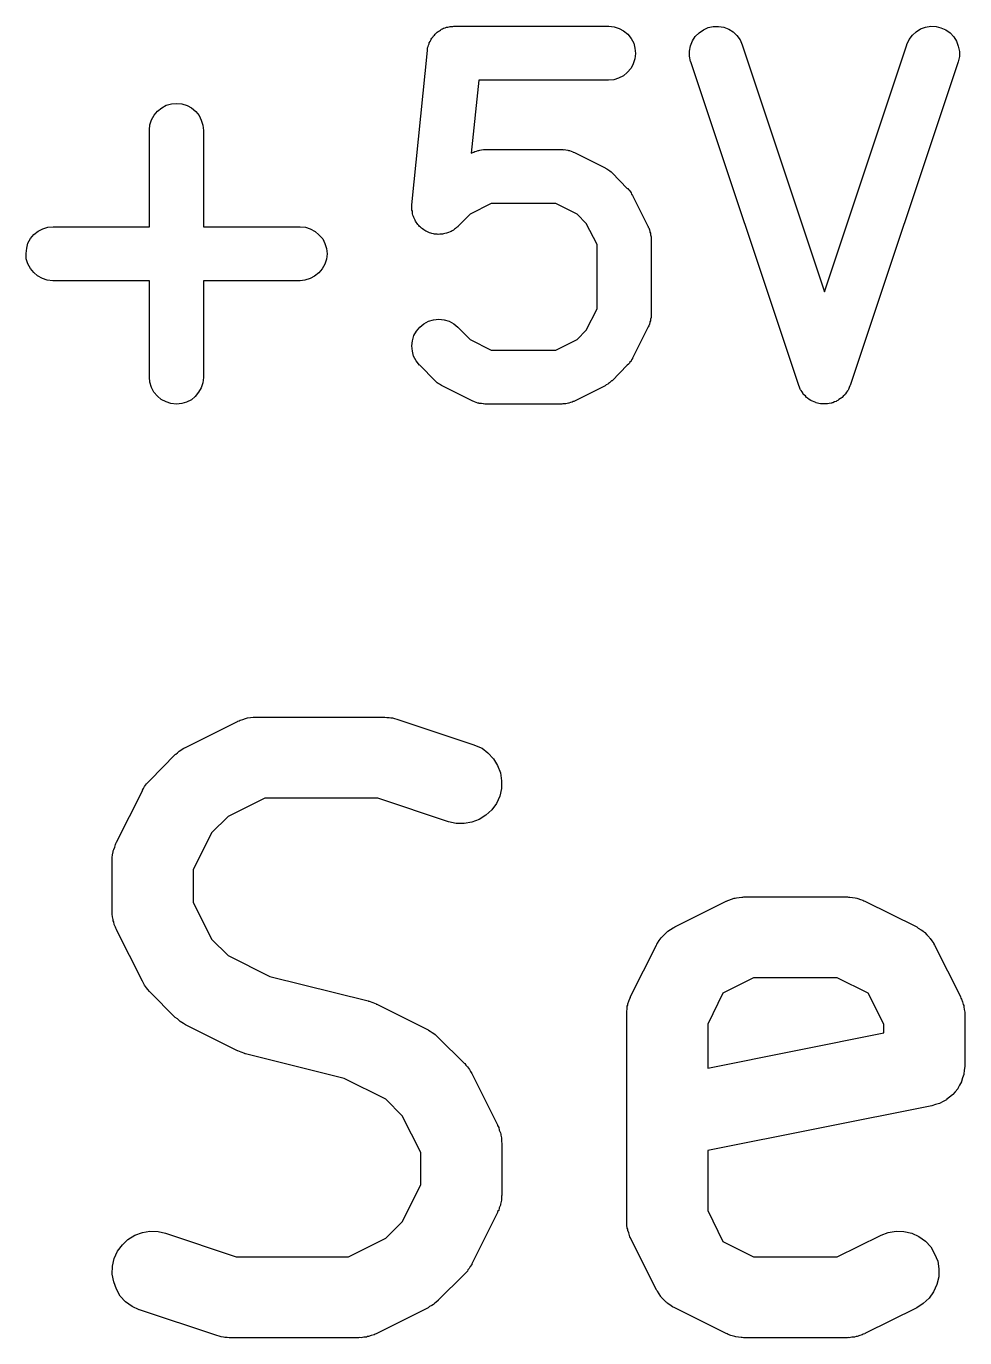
# Model space of a CAD drawing. Extents: x 78.1 to 166.4, y -98.1 to -63.5.
# Drawn here: x 151.96 to 153.698, y -88.843 to -86.413 of the extents above; entities that cross this region are included whole.
import ezdxf

# ---------------------------------------------------------------- set-up
doc = ezdxf.new("R2010")
doc.units = 0
doc.layers.add('BLACK', color=7, linetype='CONTINUOUS')

msp = doc.modelspace()

# ---------------------------------------------------------------- linework, layer by layer
at = {"layer": 'BLACK', "linetype": 'CONTINUOUS'}
for p, q in [((152.711, -86.4353), (152.713, -86.4332)), ((152.713, -86.4332), (152.714, -86.431)), ((152.714, -86.431), (152.716, -86.4295)), ((152.716, -86.4295), (152.717, -86.4277)), ((152.717, -86.4277), (152.719, -86.4261)), ((152.719, -86.4261), (152.721, -86.4242)), ((152.721, -86.4242), (152.723, -86.423)), ((152.723, -86.423), (152.725, -86.4216)), ((152.725, -86.4216), (152.727, -86.4203)), ((152.727, -86.4203), (152.729, -86.4189)), ((152.729, -86.4189), (152.731, -86.418)), ((152.731, -86.418), (152.733, -86.417)), ((152.733, -86.417), (152.736, -86.4162)), ((152.736, -86.4162), (152.738, -86.4152)), ((152.738, -86.4152), (152.741, -86.4148)), ((152.741, -86.4148), (152.743, -86.4142)), ((152.743, -86.4142), (152.745, -86.4139)), ((152.745, -86.4139), (152.748, -86.4134)), ((152.748, -86.4134), (152.75, -86.4134)), ((152.75, -86.4134), (152.752, -86.4132)), ((152.752, -86.4132), (153.038, -86.4132)), ((153.038, -86.4132), (153.039, -86.4132)), ((153.039, -86.4132), (153.049, -86.4143)), ((153.049, -86.4143), (153.058, -86.4173)), ((153.058, -86.4173), (153.066, -86.422)), ((153.066, -86.422), (153.074, -86.4282)), ((153.074, -86.4282), (153.08, -86.4359)), ((153.194, -86.4404), (153.199, -86.4322)), ((153.199, -86.4322), (153.206, -86.4252)), ((153.206, -86.4252), (153.214, -86.4196)), ((153.214, -86.4196), (153.223, -86.4157)), ((153.223, -86.4157), (153.232, -86.4136)), ((153.232, -86.4136), (153.242, -86.4134)), ((153.242, -86.4134), (153.252, -86.4151)), ((153.252, -86.4151), (153.261, -86.4186)), ((153.261, -86.4186), (153.269, -86.4238)), ((153.269, -86.4238), (153.276, -86.4305)), ((153.276, -86.4305), (153.282, -86.4385)), ((153.595, -86.4379), (153.601, -86.43)), ((153.601, -86.43), (153.608, -86.4234)), ((153.608, -86.4234), (153.616, -86.4183)), ((153.616, -86.4183), (153.625, -86.4149)), ((153.625, -86.4149), (153.635, -86.4133)), ((153.635, -86.4133), (153.645, -86.4137)), ((153.645, -86.4137), (153.654, -86.4159)), ((153.654, -86.4159), (153.663, -86.4199)), ((153.663, -86.4199), (153.671, -86.4256)), ((153.671, -86.4256), (153.678, -86.4327)), ((153.678, -86.4327), (153.683, -86.441)), ((152.674, -86.744), (152.703, -86.4583)), ((152.703, -86.4532), (152.704, -86.4506)), ((152.703, -86.4554), (152.703, -86.4532)), ((152.703, -86.4576), (152.703, -86.4554)), ((152.703, -86.4583), (152.703, -86.4576)), ((152.704, -86.4506), (152.705, -86.448)), ((152.705, -86.448), (152.706, -86.446)), ((152.706, -86.4439), (152.708, -86.4415)), ((152.706, -86.446), (152.706, -86.4439)), ((152.708, -86.4415), (152.709, -86.4391)), ((152.709, -86.4391), (152.71, -86.4372)), ((152.71, -86.4372), (152.711, -86.4353)), ((153.08, -86.4359), (153.085, -86.4445)), ((153.085, -86.4445), (153.087, -86.4539)), ((153.087, -86.4539), (153.088, -86.4636)), ((153.188, -86.4591), (153.19, -86.4495)), ((153.188, -86.4688), (153.188, -86.4591)), ((153.19, -86.4495), (153.194, -86.4404)), ((153.282, -86.4385), (153.286, -86.4474)), ((153.286, -86.4474), (153.438, -86.9051)), ((153.438, -86.9051), (153.591, -86.4474)), ((153.591, -86.4468), (153.595, -86.4379)), ((153.591, -86.4474), (153.591, -86.4468)), ((153.683, -86.441), (153.686, -86.4501)), ((153.686, -86.4501), (153.688, -86.4598)), ((153.084, -86.4826), (153.08, -86.4912)), ((153.087, -86.4733), (153.084, -86.4826)), ((153.088, -86.4636), (153.087, -86.4733)), ((153.19, -86.4784), (153.188, -86.4688)), ((153.191, -86.479), (153.19, -86.4784)), ((153.391, -87.079), (153.191, -86.479)), ((153.686, -86.479), (153.486, -87.079)), ((153.688, -86.4695), (153.686, -86.479)), ((153.688, -86.4598), (153.688, -86.4695)), ((153.066, -86.5049), (153.057, -86.5095)), ((153.073, -86.4987), (153.066, -86.5049)), ((153.08, -86.4912), (153.073, -86.4987)), ((152.798, -86.5132), (152.784, -86.6486)), ((153.038, -86.5132), (152.798, -86.5132)), ((153.048, -86.5123), (153.038, -86.5132)), ((153.057, -86.5095), (153.048, -86.5123)), ((152.229, -86.557), (152.238, -86.5561)), ((152.238, -86.5561), (152.248, -86.5571)), ((152.192, -86.5864), (152.197, -86.5778)), ((152.197, -86.5778), (152.203, -86.5704)), ((152.203, -86.5704), (152.211, -86.5642)), ((152.211, -86.5642), (152.219, -86.5597)), ((152.219, -86.5597), (152.229, -86.557)), ((152.248, -86.5571), (152.258, -86.56)), ((152.258, -86.56), (152.266, -86.5646)), ((152.266, -86.5646), (152.274, -86.5709)), ((152.274, -86.5709), (152.28, -86.5784)), ((152.28, -86.5784), (152.284, -86.587)), ((152.188, -86.6054), (152.189, -86.5957)), ((152.189, -86.5957), (152.192, -86.5864)), ((152.284, -86.587), (152.287, -86.5964)), ((152.287, -86.5964), (152.288, -86.6061)), ((152.188, -86.6061), (152.188, -86.6054)), ((152.188, -86.7847), (152.188, -86.6061)), ((152.288, -86.6061), (152.288, -86.7847)), ((152.784, -86.6486), (152.787, -86.6471)), ((152.787, -86.6471), (152.788, -86.6468)), ((152.788, -86.6468), (152.789, -86.6463)), ((152.789, -86.6463), (152.791, -86.6456)), ((152.791, -86.6456), (152.794, -86.6446)), ((152.794, -86.6446), (152.797, -86.6434)), ((152.797, -86.6434), (152.798, -86.6432)), ((152.798, -86.6432), (152.8, -86.6428)), ((152.8, -86.6428), (152.803, -86.6424)), ((152.803, -86.6424), (152.807, -86.6419)), ((152.807, -86.6419), (152.808, -86.6419)), ((152.808, -86.6419), (152.81, -86.6418)), ((152.81, -86.6418), (152.952, -86.6418)), ((152.952, -86.6418), (152.953, -86.6418)), ((152.953, -86.6418), (152.955, -86.642)), ((152.955, -86.642), (152.956, -86.6419)), ((152.956, -86.6419), (152.959, -86.6425)), ((152.959, -86.6425), (152.963, -86.6429)), ((152.963, -86.6429), (152.964, -86.6433)), ((152.964, -86.6433), (152.966, -86.6436)), ((152.966, -86.6436), (152.969, -86.6448)), ((152.969, -86.6448), (152.972, -86.6458)), ((152.972, -86.6458), (152.973, -86.6466)), ((152.973, -86.6466), (152.975, -86.6471)), ((152.975, -86.6471), (153.032, -86.6756)), ((153.032, -86.6756), (153.033, -86.676)), ((153.033, -86.676), (153.035, -86.6775)), ((153.035, -86.6775), (153.037, -86.6788)), ((153.037, -86.6788), (153.039, -86.6801)), ((153.039, -86.6801), (153.041, -86.6813)), ((153.041, -86.6813), (153.043, -86.6832)), ((153.043, -86.6832), (153.045, -86.685)), ((153.045, -86.685), (153.073, -86.7136)), ((153.073, -86.7136), (153.074, -86.7141)), ((153.074, -86.7141), (153.076, -86.7163)), ((153.076, -86.7163), (153.078, -86.7183)), ((153.078, -86.7183), (153.079, -86.7201)), ((153.079, -86.7201), (153.08, -86.7217)), ((153.08, -86.7217), (153.081, -86.7242)), ((153.081, -86.7242), (153.083, -86.7266)), ((153.083, -86.7266), (153.111, -86.7837)), ((152.674, -86.7464), (152.674, -86.744)), ((152.674, -86.7488), (152.674, -86.7464)), ((152.674, -86.7512), (152.674, -86.7488)), ((152.821, -86.7418), (152.782, -86.7615)), ((152.941, -86.7418), (152.821, -86.7418)), ((152.98, -86.7615), (152.941, -86.7418)), ((152.674, -86.7537), (152.674, -86.7512)), ((152.675, -86.7561), (152.674, -86.7537)), ((152.675, -86.7585), (152.675, -86.7561)), ((152.675, -86.7609), (152.675, -86.7585)), ((152.676, -86.7633), (152.675, -86.7609)), ((152.677, -86.7655), (152.676, -86.7633)), ((152.678, -86.7678), (152.677, -86.7655)), ((152.679, -86.77), (152.678, -86.7678)), ((152.68, -86.7723), (152.679, -86.77)), ((152.681, -86.7743), (152.68, -86.7723)), ((152.682, -86.7765), (152.681, -86.7743)), ((152.782, -86.7615), (152.759, -86.7843)), ((152.997, -86.7786), (152.98, -86.7615)), ((151.968, -86.8067), (151.974, -86.7992)), ((151.974, -86.7992), (151.982, -86.793)), ((151.982, -86.793), (151.991, -86.7884)), ((151.991, -86.7884), (152, -86.7856)), ((152, -86.7856), (152.01, -86.7847)), ((152.01, -86.7847), (152.188, -86.7847)), ((152.288, -86.7847), (152.467, -86.7847)), ((152.467, -86.7847), (152.467, -86.7847)), ((152.467, -86.7847), (152.477, -86.7857)), ((152.477, -86.7857), (152.486, -86.7887)), ((152.486, -86.7887), (152.495, -86.7934)), ((152.495, -86.7934), (152.502, -86.7997)), ((152.684, -86.7784), (152.682, -86.7765)), ((152.685, -86.7805), (152.684, -86.7784)), ((152.687, -86.7822), (152.685, -86.7805)), ((152.688, -86.784), (152.687, -86.7822)), ((152.69, -86.7856), (152.688, -86.784)), ((152.692, -86.7874), (152.69, -86.7856)), ((152.694, -86.7888), (152.692, -86.7874)), ((152.696, -86.7903), (152.694, -86.7888)), ((152.698, -86.7915), (152.696, -86.7903)), ((152.7, -86.7929), (152.698, -86.7915)), ((152.702, -86.7938), (152.7, -86.7929)), ((152.704, -86.795), (152.702, -86.7938)), ((152.707, -86.7957), (152.704, -86.795)), ((152.709, -86.7967), (152.707, -86.7957)), ((152.711, -86.7972), (152.709, -86.7967)), ((152.714, -86.7979), (152.711, -86.7972)), ((152.716, -86.7982), (152.714, -86.7979)), ((152.719, -86.7987), (152.716, -86.7982)), ((152.721, -86.7987), (152.719, -86.7987)), ((152.723, -86.7989), (152.721, -86.7987)), ((152.726, -86.7987), (152.723, -86.7989)), ((152.728, -86.7987), (152.726, -86.7987)), ((152.731, -86.7983), (152.728, -86.7987)), ((152.733, -86.7981), (152.731, -86.7983)), ((152.735, -86.7974), (152.733, -86.7981)), ((152.738, -86.7969), (152.735, -86.7974)), ((152.74, -86.796), (152.738, -86.7969)), ((152.742, -86.7954), (152.74, -86.796)), ((152.745, -86.7942), (152.742, -86.7954)), ((152.747, -86.7933), (152.745, -86.7942)), ((152.749, -86.792), (152.747, -86.7933)), ((152.751, -86.7909), (152.749, -86.792)), ((152.753, -86.7893), (152.751, -86.7909)), ((152.755, -86.788), (152.753, -86.7893)), ((152.757, -86.7863), (152.755, -86.788)), ((152.759, -86.7848), (152.757, -86.7863)), ((152.759, -86.7843), (152.759, -86.7848)), ((153.017, -86.8179), (152.997, -86.7786)), ((153.111, -86.7837), (153.112, -86.7844)), ((153.112, -86.7844), (153.112, -86.7857)), ((153.112, -86.7857), (153.113, -86.787)), ((153.113, -86.787), (153.114, -86.7903)), ((153.114, -86.7903), (153.115, -86.7935)), ((153.115, -86.7935), (153.115, -86.795)), ((153.115, -86.795), (153.116, -86.7964)), ((153.116, -86.7964), (153.116, -86.7998)), ((151.961, -86.8246), (151.963, -86.8153)), ((151.963, -86.8153), (151.968, -86.8067)), ((152.502, -86.7997), (152.509, -86.8073)), ((152.509, -86.8073), (152.513, -86.8159)), ((152.513, -86.8159), (152.516, -86.8253)), ((153.017, -86.9371), (153.017, -86.8179)), ((153.116, -86.7998), (153.117, -86.8032)), ((153.117, -86.8032), (153.117, -86.8046)), ((153.117, -86.8046), (153.117, -86.8061)), ((153.117, -86.8061), (153.117, -86.9489)), ((151.96, -86.8343), (151.961, -86.8246)), ((151.96, -86.844), (151.96, -86.8343)), ((151.963, -86.8534), (151.96, -86.844)), ((152.516, -86.8447), (152.513, -86.854)), ((152.516, -86.8253), (152.517, -86.835)), ((152.517, -86.835), (152.516, -86.8447)), ((151.968, -86.862), (151.963, -86.8534)), ((151.974, -86.8696), (151.968, -86.862)), ((151.981, -86.8759), (151.974, -86.8696)), ((152.502, -86.8701), (152.494, -86.8763)), ((152.508, -86.8626), (152.502, -86.8701)), ((152.513, -86.854), (152.508, -86.8626)), ((151.99, -86.8806), (151.981, -86.8759)), ((151.999, -86.8836), (151.99, -86.8806)), ((152.009, -86.8847), (151.999, -86.8836)), ((152.01, -86.8847), (152.009, -86.8847)), ((152.188, -86.8847), (152.01, -86.8847)), ((152.188, -87.0632), (152.188, -86.8847)), ((152.467, -86.8847), (152.288, -86.8847)), ((152.288, -86.8847), (152.288, -87.0632)), ((152.476, -86.8837), (152.467, -86.8847)), ((152.486, -86.8809), (152.476, -86.8837)), ((152.494, -86.8763), (152.486, -86.8809)), ((152.997, -86.9765), (153.017, -86.9371)), ((152.689, -86.9705), (152.696, -86.9643)), ((152.696, -86.9643), (152.705, -86.9598)), ((152.705, -86.9598), (152.714, -86.957)), ((152.714, -86.957), (152.724, -86.9561)), ((152.724, -86.9561), (152.734, -86.9571)), ((152.734, -86.9571), (152.743, -86.9599)), ((152.743, -86.9599), (152.752, -86.9645)), ((152.752, -86.9645), (152.759, -86.9707)), ((153.113, -86.9686), (153.112, -86.9699)), ((153.114, -86.9654), (153.113, -86.9686)), ((153.115, -86.9622), (153.114, -86.9654)), ((153.116, -86.9593), (153.115, -86.9607)), ((153.115, -86.9607), (153.115, -86.9622)), ((153.117, -86.9526), (153.116, -86.9559)), ((153.116, -86.9559), (153.116, -86.9593)), ((153.117, -86.9489), (153.117, -86.9496)), ((153.117, -86.9496), (153.117, -86.9511)), ((153.117, -86.9511), (153.117, -86.9526)), ((152.675, -86.9959), (152.678, -86.9865)), ((152.678, -86.9865), (152.683, -86.978)), ((152.683, -86.978), (152.689, -86.9705)), ((152.759, -86.9707), (152.782, -86.9936)), ((152.782, -86.9936), (152.821, -87.0132)), ((152.941, -87.0132), (152.98, -86.9936)), ((152.98, -86.9936), (152.997, -86.9765)), ((153.111, -86.9713), (153.083, -87.0284)), ((153.112, -86.9699), (153.111, -86.9713)), ((152.674, -87.0056), (152.675, -86.9959)), ((152.675, -87.0153), (152.674, -87.0056)), ((152.677, -87.0247), (152.675, -87.0153)), ((152.821, -87.0132), (152.941, -87.0132)), ((152.682, -87.0333), (152.677, -87.0247)), ((152.688, -87.0409), (152.682, -87.0333)), ((152.689, -87.0414), (152.688, -87.0409)), ((152.717, -87.07), (152.689, -87.0414)), ((153.073, -87.0414), (153.045, -87.07)), ((153.075, -87.0393), (153.073, -87.0414)), ((153.077, -87.0373), (153.075, -87.0393)), ((153.078, -87.0355), (153.077, -87.0373)), ((153.08, -87.0339), (153.078, -87.0355)), ((153.081, -87.0314), (153.08, -87.0339)), ((153.083, -87.0291), (153.081, -87.0314)), ((153.083, -87.0284), (153.083, -87.0291)), ((152.189, -87.0729), (152.188, -87.0632)), ((152.288, -87.0639), (152.287, -87.0736)), ((152.288, -87.0632), (152.288, -87.0639)), ((152.192, -87.0823), (152.189, -87.0729)), ((152.196, -87.0909), (152.192, -87.0823)), ((152.203, -87.0985), (152.196, -87.0909)), ((152.284, -87.0829), (152.279, -87.0915)), ((152.287, -87.0736), (152.284, -87.0829)), ((152.719, -87.0718), (152.717, -87.07)), ((152.721, -87.0738), (152.719, -87.0718)), ((152.723, -87.0749), (152.721, -87.0738)), ((152.725, -87.0762), (152.723, -87.0749)), ((152.727, -87.0775), (152.725, -87.0762)), ((152.729, -87.0791), (152.727, -87.0775)), ((152.73, -87.0794), (152.729, -87.0791)), ((152.787, -87.108), (152.73, -87.0794)), ((153.032, -87.0794), (152.975, -87.108)), ((153.034, -87.0779), (153.032, -87.0794)), ((153.037, -87.0766), (153.034, -87.0779)), ((153.038, -87.0753), (153.037, -87.0766)), ((153.04, -87.0742), (153.038, -87.0753)), ((153.042, -87.0722), (153.04, -87.0742)), ((153.044, -87.0705), (153.042, -87.0722)), ((153.045, -87.07), (153.044, -87.0705)), ((153.392, -87.0822), (153.391, -87.079)), ((153.393, -87.0854), (153.392, -87.0822)), ((153.394, -87.0866), (153.393, -87.0854)), ((153.395, -87.088), (153.394, -87.0866)), ((153.397, -87.0908), (153.395, -87.088)), ((153.399, -87.0937), (153.397, -87.0908)), ((153.481, -87.0886), (153.479, -87.0913)), ((153.482, -87.0873), (153.481, -87.0886)), ((153.483, -87.0861), (153.482, -87.0873)), ((153.484, -87.0828), (153.483, -87.0861)), ((153.485, -87.0797), (153.484, -87.0828)), ((153.486, -87.079), (153.485, -87.0797)), ((152.21, -87.1047), (152.203, -87.0985)), ((152.219, -87.1093), (152.21, -87.1047)), ((152.228, -87.1122), (152.219, -87.1093)), ((152.238, -87.1132), (152.228, -87.1122)), ((152.248, -87.1123), (152.238, -87.1132)), ((152.257, -87.1096), (152.248, -87.1123)), ((152.266, -87.1051), (152.257, -87.1096)), ((152.273, -87.099), (152.266, -87.1051)), ((152.279, -87.0915), (152.273, -87.099)), ((152.789, -87.1085), (152.787, -87.108)), ((152.79, -87.1092), (152.789, -87.1085)), ((152.793, -87.1102), (152.79, -87.1092)), ((152.796, -87.1114), (152.793, -87.1102)), ((152.798, -87.1117), (152.796, -87.1114)), ((152.799, -87.1121), (152.798, -87.1117)), ((152.803, -87.1125), (152.799, -87.1121)), ((152.806, -87.1131), (152.803, -87.1125)), ((152.807, -87.1131), (152.806, -87.1131)), ((152.809, -87.1132), (152.807, -87.1131)), ((152.81, -87.1132), (152.809, -87.1132)), ((152.952, -87.1132), (152.81, -87.1132)), ((152.954, -87.1131), (152.952, -87.1132)), ((152.955, -87.1131), (152.954, -87.1131)), ((152.959, -87.1126), (152.955, -87.1131)), ((152.962, -87.1123), (152.959, -87.1126)), ((152.964, -87.1118), (152.962, -87.1123)), ((152.965, -87.1116), (152.964, -87.1118)), ((152.968, -87.1104), (152.965, -87.1116)), ((152.971, -87.1095), (152.968, -87.1104)), ((152.973, -87.1088), (152.971, -87.1095)), ((152.974, -87.1083), (152.973, -87.1088)), ((152.975, -87.108), (152.974, -87.1083)), ((153.399, -87.0948), (153.399, -87.0937)), ((153.4, -87.0959), (153.399, -87.0948)), ((153.403, -87.0983), (153.4, -87.0959)), ((153.405, -87.1008), (153.403, -87.0983)), ((153.406, -87.1017), (153.405, -87.1008)), ((153.407, -87.1026), (153.406, -87.1017)), ((153.41, -87.1045), (153.407, -87.1026)), ((153.413, -87.1065), (153.41, -87.1045)), ((153.414, -87.1071), (153.413, -87.1065)), ((153.416, -87.1079), (153.414, -87.1071)), ((153.419, -87.1091), (153.416, -87.1079)), ((153.422, -87.1106), (153.419, -87.1091)), ((153.423, -87.1109), (153.422, -87.1106)), ((153.425, -87.1114), (153.423, -87.1109)), ((153.428, -87.112), (153.425, -87.1114)), ((153.431, -87.1128), (153.428, -87.112)), ((153.433, -87.1128), (153.431, -87.1128)), ((153.434, -87.1131), (153.433, -87.1128)), ((153.438, -87.113), (153.434, -87.1131)), ((153.441, -87.1131), (153.438, -87.113)), ((153.443, -87.1129), (153.441, -87.1131)), ((153.444, -87.1129), (153.443, -87.1129)), ((153.447, -87.1121), (153.444, -87.1129)), ((153.451, -87.1116), (153.447, -87.1121)), ((153.452, -87.1111), (153.451, -87.1116)), ((153.454, -87.1108), (153.452, -87.1111)), ((153.457, -87.1094), (153.454, -87.1108)), ((153.46, -87.1082), (153.457, -87.1094)), ((153.461, -87.1074), (153.46, -87.1082)), ((153.463, -87.1069), (153.461, -87.1074)), ((153.465, -87.1049), (153.463, -87.1069)), ((153.468, -87.1031), (153.465, -87.1049)), ((153.469, -87.1021), (153.468, -87.1031)), ((153.471, -87.1013), (153.469, -87.1021)), ((153.473, -87.0988), (153.471, -87.1013)), ((153.476, -87.0964), (153.473, -87.0988)), ((153.477, -87.0943), (153.476, -87.0953)), ((153.476, -87.0953), (153.476, -87.0964)), ((153.479, -87.0913), (153.477, -87.0943)), ((152.356, -87.6988), (152.361, -87.6974)), ((152.361, -87.6974), (152.366, -87.6956)), ((152.366, -87.6956), (152.368, -87.6952)), ((152.368, -87.6952), (152.37, -87.6946)), ((152.37, -87.6946), (152.375, -87.6941)), ((152.375, -87.6941), (152.38, -87.6933)), ((152.38, -87.6933), (152.382, -87.6934)), ((152.382, -87.6934), (152.385, -87.6932)), ((152.385, -87.6932), (152.623, -87.6932)), ((152.623, -87.6932), (152.624, -87.6932)), ((152.624, -87.6932), (152.628, -87.6937)), ((152.628, -87.6937), (152.632, -87.6938)), ((152.632, -87.6938), (152.635, -87.6945)), ((152.635, -87.6945), (152.638, -87.6948)), ((152.638, -87.6948), (152.642, -87.6961)), ((152.642, -87.6961), (152.646, -87.697)), ((152.646, -87.697), (152.789, -87.7446)), ((152.256, -87.7487), (152.351, -87.7011)), ((152.351, -87.7011), (152.352, -87.7006)), ((152.352, -87.7006), (152.354, -87.6999)), ((152.354, -87.6999), (152.356, -87.6988)), ((152.789, -87.7446), (152.79, -87.745)), ((152.79, -87.745), (152.804, -87.7511)), ((152.189, -87.8104), (152.236, -87.7628)), ((152.236, -87.7628), (152.237, -87.762)), ((152.237, -87.762), (152.24, -87.7594)), ((152.24, -87.7594), (152.243, -87.7565)), ((152.243, -87.7565), (152.246, -87.7548)), ((152.246, -87.7548), (152.249, -87.7529)), ((152.249, -87.7529), (152.252, -87.751)), ((152.252, -87.751), (152.256, -87.7487)), ((152.804, -87.7511), (152.815, -87.7597)), ((152.815, -87.7597), (152.825, -87.7705)), ((152.825, -87.7705), (152.833, -87.783)), ((152.833, -87.783), (152.838, -87.7967)), ((152.179, -87.8217), (152.181, -87.8193)), ((152.181, -87.8193), (152.183, -87.8167)), ((152.183, -87.8167), (152.186, -87.8136)), ((152.186, -87.8136), (152.189, -87.8104)), ((152.838, -87.7967), (152.84, -87.8111)), ((152.84, -87.8111), (152.84, -87.8258)), ((152.127, -87.9251), (152.175, -87.8299)), ((152.175, -87.8289), (152.177, -87.8254)), ((152.175, -87.8299), (152.175, -87.8289)), ((152.177, -87.8254), (152.179, -87.8217)), ((152.402, -87.8432), (152.334, -87.8774)), ((152.611, -87.8432), (152.402, -87.8432)), ((152.742, -87.887), (152.611, -87.8432)), ((152.837, -87.84), (152.831, -87.8533)), ((152.84, -87.8258), (152.837, -87.84)), ((152.822, -87.8652), (152.811, -87.8752)), ((152.831, -87.8533), (152.822, -87.8652)), ((152.334, -87.8774), (152.303, -87.9078)), ((152.756, -87.8902), (152.742, -87.887)), ((152.771, -87.8906), (152.756, -87.8902)), ((152.785, -87.8882), (152.771, -87.8906)), ((152.799, -87.883), (152.785, -87.8882)), ((152.811, -87.8752), (152.799, -87.883)), ((152.303, -87.9078), (152.269, -87.9764)), ((152.121, -87.941), (152.122, -87.9388)), ((152.121, -87.9431), (152.121, -87.941)), ((152.122, -87.9388), (152.124, -87.934)), ((152.124, -87.934), (152.125, -87.9291)), ((152.125, -87.9291), (152.126, -87.9272)), ((152.126, -87.9272), (152.127, -87.9251)), ((152.119, -87.9532), (152.12, -87.9482)), ((152.119, -87.9554), (152.119, -87.9532)), ((152.119, -87.9576), (152.119, -87.9554)), ((152.119, -87.9587), (152.119, -87.9576)), ((152.119, -88.0539), (152.119, -87.9587)), ((152.12, -87.9482), (152.121, -87.9431)), ((152.269, -87.9764), (152.269, -88.0362)), ((152.269, -88.0362), (152.303, -88.1047)), ((153.161, -88.0821), (153.256, -88.0344)), ((153.256, -88.0344), (153.257, -88.034)), ((153.257, -88.034), (153.259, -88.0332)), ((153.259, -88.0332), (153.261, -88.0322)), ((153.261, -88.0322), (153.266, -88.0307)), ((153.266, -88.0307), (153.271, -88.0289)), ((153.271, -88.0289), (153.273, -88.0286)), ((153.273, -88.0286), (153.275, -88.0279)), ((153.275, -88.0279), (153.28, -88.0274)), ((153.28, -88.0274), (153.285, -88.0266)), ((153.285, -88.0266), (153.287, -88.0267)), ((153.287, -88.0267), (153.289, -88.0265)), ((153.289, -88.0265), (153.48, -88.0265)), ((153.48, -88.0265), (153.481, -88.0265)), ((153.481, -88.0265), (153.483, -88.0268)), ((153.483, -88.0268), (153.485, -88.0267)), ((153.485, -88.0267), (153.49, -88.0276)), ((153.49, -88.0276), (153.495, -88.0282)), ((153.495, -88.0282), (153.498, -88.0288)), ((153.498, -88.0288), (153.5, -88.0292)), ((153.5, -88.0292), (153.505, -88.031)), ((153.505, -88.031), (153.509, -88.0326)), ((153.509, -88.0326), (153.511, -88.0336)), ((153.511, -88.0336), (153.513, -88.0344)), ((153.513, -88.0344), (153.609, -88.0821)), ((152.119, -88.0561), (152.119, -88.0539)), ((152.119, -88.0583), (152.119, -88.0561)), ((152.12, -88.0634), (152.119, -88.0583)), ((152.121, -88.0685), (152.12, -88.0634)), ((152.121, -88.0706), (152.121, -88.0685)), ((152.122, -88.0728), (152.121, -88.0706)), ((152.123, -88.0776), (152.122, -88.0728)), ((152.125, -88.0825), (152.123, -88.0776)), ((152.126, -88.0844), (152.125, -88.0825)), ((152.127, -88.0865), (152.126, -88.0844)), ((152.127, -88.0874), (152.127, -88.0865)), ((152.175, -88.1827), (152.127, -88.0874)), ((153.148, -88.0898), (153.153, -88.0868)), ((153.153, -88.0868), (153.158, -88.0836)), ((153.158, -88.0836), (153.159, -88.0829)), ((153.159, -88.0829), (153.161, -88.0821)), ((153.609, -88.0821), (153.61, -88.0825)), ((153.61, -88.0825), (153.611, -88.0834)), ((153.611, -88.0834), (153.612, -88.0841)), ((153.612, -88.0841), (153.617, -88.0874)), ((153.617, -88.0874), (153.622, -88.0905)), ((152.303, -88.1047), (152.334, -88.1351)), ((153.129, -88.1118), (153.132, -88.1072)), ((153.132, -88.1072), (153.136, -88.1024)), ((153.136, -88.1024), (153.137, -88.1012)), ((153.137, -88.1012), (153.138, -88.0999)), ((153.138, -88.0999), (153.142, -88.096)), ((153.142, -88.096), (153.146, -88.0919)), ((153.146, -88.0919), (153.147, -88.091)), ((153.147, -88.091), (153.148, -88.0898)), ((153.622, -88.0905), (153.623, -88.0916)), ((153.623, -88.0916), (153.624, -88.0926)), ((153.624, -88.0926), (153.628, -88.0967)), ((153.628, -88.0967), (153.632, -88.1007)), ((153.632, -88.1007), (153.633, -88.102)), ((153.633, -88.102), (153.634, -88.1032)), ((153.634, -88.1032), (153.637, -88.108)), ((153.637, -88.108), (153.641, -88.1127)), ((152.334, -88.1351), (152.411, -88.1736)), ((153.079, -88.2108), (153.127, -88.1156)), ((153.127, -88.1156), (153.128, -88.1147)), ((153.128, -88.1133), (153.129, -88.1118)), ((153.128, -88.1147), (153.128, -88.1133)), ((153.641, -88.1127), (153.641, -88.1142)), ((153.641, -88.1142), (153.642, -88.1156)), ((153.642, -88.1156), (153.69, -88.2108)), ((152.177, -88.1862), (152.175, -88.1827)), ((152.411, -88.1736), (152.593, -88.2192)), ((153.307, -88.1765), (153.25, -88.205)), ((153.462, -88.1765), (153.307, -88.1765)), ((153.519, -88.205), (153.462, -88.1765)), ((152.179, -88.19), (152.177, -88.1862)), ((152.181, -88.1924), (152.179, -88.19)), ((152.183, -88.1951), (152.181, -88.1924)), ((152.185, -88.1981), (152.183, -88.1951)), ((152.188, -88.2014), (152.185, -88.1981)), ((152.189, -88.2022), (152.188, -88.2014)), ((152.236, -88.2498), (152.189, -88.2022)), ((153.25, -88.205), (153.222, -88.2621)), ((153.548, -88.2621), (153.519, -88.205)), ((152.593, -88.2192), (152.594, -88.2195)), ((152.594, -88.2195), (152.595, -88.2196)), ((152.595, -88.2196), (152.595, -88.2197)), ((152.595, -88.2197), (152.602, -88.2222)), ((152.602, -88.2222), (152.608, -88.2246)), ((152.608, -88.2246), (152.608, -88.2248)), ((152.608, -88.2248), (152.609, -88.2249)), ((152.609, -88.2249), (152.704, -88.2725)), ((153.073, -88.2288), (153.074, -88.2267)), ((153.073, -88.2339), (153.073, -88.2288)), ((153.074, -88.2245), (153.076, -88.2197)), ((153.074, -88.2267), (153.074, -88.2245)), ((153.076, -88.2197), (153.078, -88.2148)), ((153.078, -88.2148), (153.079, -88.2129)), ((153.079, -88.2129), (153.079, -88.2108)), ((153.69, -88.2108), (153.69, -88.2118)), ((153.69, -88.2118), (153.691, -88.2138)), ((153.691, -88.2138), (153.692, -88.2158)), ((153.692, -88.2158), (153.694, -88.2207)), ((153.694, -88.2207), (153.695, -88.2255)), ((153.695, -88.2255), (153.696, -88.2277)), ((153.696, -88.2277), (153.696, -88.2298)), ((153.696, -88.2298), (153.697, -88.2349)), ((152.24, -88.2525), (152.236, -88.2498)), ((152.243, -88.2554), (152.24, -88.2525)), ((152.245, -88.2571), (152.243, -88.2554)), ((152.248, -88.2591), (152.245, -88.2571)), ((153.072, -88.2389), (153.073, -88.2339)), ((153.072, -88.2411), (153.072, -88.2389)), ((153.072, -88.2433), (153.072, -88.2411)), ((153.072, -88.2444), (153.072, -88.2433)), ((153.072, -88.6253), (153.072, -88.2444)), ((153.697, -88.2349), (153.698, -88.24)), ((153.698, -88.24), (153.698, -88.2422)), ((153.698, -88.2422), (153.698, -88.2444)), ((153.698, -88.2444), (153.698, -88.3396)), ((152.251, -88.2611), (152.248, -88.2591)), ((152.255, -88.2634), (152.251, -88.2611)), ((152.256, -88.2638), (152.255, -88.2634)), ((152.351, -88.3115), (152.256, -88.2638)), ((152.704, -88.2725), (152.705, -88.273)), ((152.705, -88.273), (152.708, -88.2753)), ((152.708, -88.2753), (152.712, -88.2773)), ((152.712, -88.2773), (152.715, -88.2793)), ((152.715, -88.2793), (152.717, -88.281)), ((152.717, -88.281), (152.72, -88.2839)), ((153.222, -88.2621), (153.222, -88.3434)), ((153.222, -88.3434), (153.548, -88.2781)), ((153.548, -88.2781), (153.548, -88.2621)), ((152.72, -88.2839), (152.723, -88.2866)), ((152.723, -88.2866), (152.771, -88.3342)), ((152.351, -88.3116), (152.351, -88.3115)), ((152.352, -88.3118), (152.351, -88.3116)), ((152.358, -88.3142), (152.352, -88.3118)), ((152.365, -88.3167), (152.358, -88.3142)), ((152.365, -88.3169), (152.365, -88.3167)), ((152.365, -88.3167), (152.365, -88.3167)), ((152.366, -88.3171), (152.365, -88.3169)), ((152.549, -88.3628), (152.366, -88.3171)), ((152.771, -88.3342), (152.772, -88.3349)), ((152.772, -88.3349), (152.774, -88.3382)), ((152.774, -88.3382), (152.777, -88.3413)), ((152.777, -88.3413), (152.779, -88.3439)), ((152.779, -88.3439), (152.781, -88.3464)), ((152.781, -88.3464), (152.783, -88.3501)), ((152.783, -88.3501), (152.785, -88.3537)), ((152.785, -88.3537), (152.833, -88.4489)), ((153.697, -88.3476), (153.696, -88.3545)), ((153.696, -88.3545), (153.696, -88.3549)), ((153.698, -88.3407), (153.697, -88.3476)), ((153.698, -88.3396), (153.698, -88.34)), ((153.698, -88.34), (153.698, -88.34)), ((153.698, -88.34), (153.698, -88.34)), ((153.698, -88.34), (153.698, -88.3407)), ((152.626, -88.4012), (152.549, -88.3628)), ((153.688, -88.3753), (153.685, -88.3814)), ((153.692, -88.3692), (153.688, -88.3753)), ((153.694, -88.3619), (153.692, -88.3685)), ((153.692, -88.3685), (153.692, -88.3688)), ((153.692, -88.3688), (153.692, -88.3692)), ((153.696, -88.3552), (153.694, -88.3619)), ((153.696, -88.3549), (153.696, -88.3552)), ((152.656, -88.4317), (152.626, -88.4012)), ((153.664, -88.4024), (153.658, -88.4056)), ((153.67, -88.3976), (153.664, -88.402)), ((153.664, -88.402), (153.664, -88.4022)), ((153.664, -88.4022), (153.664, -88.4024)), ((153.675, -88.3932), (153.67, -88.3976)), ((153.676, -88.3927), (153.675, -88.3929)), ((153.675, -88.3929), (153.675, -88.3932)), ((153.68, -88.3874), (153.676, -88.3927)), ((153.685, -88.382), (153.68, -88.3874)), ((153.685, -88.3814), (153.685, -88.3817)), ((153.685, -88.3817), (153.685, -88.382)), ((153.637, -88.4132), (153.222, -88.4963)), ((153.644, -88.4111), (153.637, -88.4132)), ((153.651, -88.4091), (153.644, -88.4111)), ((153.658, -88.4056), (153.651, -88.4089)), ((153.651, -88.4089), (153.651, -88.409)), ((153.651, -88.409), (153.651, -88.4091)), ((152.691, -88.5002), (152.656, -88.4317)), ((152.833, -88.4489), (152.833, -88.4499)), ((152.833, -88.4499), (152.834, -88.4519)), ((152.834, -88.4519), (152.835, -88.4539)), ((152.835, -88.4539), (152.836, -88.4588)), ((152.836, -88.4588), (152.838, -88.4636)), ((152.838, -88.4636), (152.839, -88.4658)), ((152.839, -88.4658), (152.839, -88.4679)), ((152.839, -88.4679), (152.84, -88.473)), ((152.84, -88.473), (152.84, -88.4781)), ((152.691, -88.56), (152.691, -88.5002)), ((152.84, -88.4781), (152.84, -88.4803)), ((152.84, -88.4803), (152.841, -88.4825)), ((152.841, -88.4825), (152.841, -88.5777)), ((153.222, -88.4963), (153.222, -88.6076)), ((152.656, -88.6285), (152.691, -88.56)), ((152.838, -88.5976), (152.836, -88.6024)), ((152.839, -88.5933), (152.838, -88.5954)), ((152.838, -88.5954), (152.838, -88.5976)), ((152.84, -88.5882), (152.839, -88.5933)), ((152.841, -88.5788), (152.84, -88.5809)), ((152.84, -88.5809), (152.84, -88.5832)), ((152.84, -88.5832), (152.84, -88.5882)), ((152.841, -88.5777), (152.841, -88.5788)), ((152.833, -88.6112), (152.785, -88.7065)), ((152.835, -88.6072), (152.833, -88.6092)), ((152.833, -88.6092), (152.833, -88.6112)), ((152.836, -88.6024), (152.835, -88.6072)), ((153.222, -88.6076), (153.25, -88.6647)), ((152.175, -88.6482), (152.189, -88.6457)), ((152.189, -88.6457), (152.204, -88.6462)), ((152.204, -88.6462), (152.218, -88.6494)), ((152.626, -88.6589), (152.656, -88.6285)), ((153.072, -88.6275), (153.072, -88.6253)), ((153.072, -88.6297), (153.072, -88.6275)), ((153.072, -88.6348), (153.072, -88.6297)), ((153.073, -88.6399), (153.072, -88.6348)), ((153.074, -88.642), (153.073, -88.6399)), ((153.074, -88.6442), (153.074, -88.642)), ((153.076, -88.649), (153.074, -88.6442)), ((153.556, -88.648), (153.571, -88.6457)), ((153.571, -88.6457), (153.585, -88.6463)), ((153.585, -88.6463), (153.6, -88.6497)), ((152.138, -88.6711), (152.148, -88.6611)), ((152.148, -88.6611), (152.161, -88.6534)), ((152.161, -88.6534), (152.175, -88.6482)), ((152.218, -88.6494), (152.349, -88.6932)), ((152.557, -88.6932), (152.626, -88.6589)), ((153.077, -88.6539), (153.076, -88.649)), ((153.078, -88.6559), (153.077, -88.6539)), ((153.079, -88.6579), (153.078, -88.6559)), ((153.079, -88.6589), (153.079, -88.6579)), ((153.127, -88.7541), (153.079, -88.6589)), ((153.25, -88.6647), (153.307, -88.6932)), ((153.462, -88.6932), (153.542, -88.6535)), ((153.542, -88.6535), (153.543, -88.653)), ((153.543, -88.653), (153.556, -88.648)), ((153.6, -88.6497), (153.613, -88.6558)), ((153.613, -88.6558), (153.625, -88.6643)), ((153.625, -88.6643), (153.635, -88.675)), ((152.123, -88.6963), (152.129, -88.683)), ((152.129, -88.683), (152.138, -88.6711)), ((152.349, -88.6932), (152.557, -88.6932)), ((153.307, -88.6932), (153.462, -88.6932)), ((153.635, -88.675), (153.642, -88.6875)), ((153.642, -88.6875), (153.648, -88.7012)), ((152.119, -88.7252), (152.12, -88.7106)), ((152.12, -88.7106), (152.123, -88.6963)), ((152.778, -88.7171), (152.777, -88.7197)), ((152.78, -88.7147), (152.778, -88.7171)), ((152.782, -88.711), (152.78, -88.7147)), ((152.785, -88.7074), (152.782, -88.711)), ((152.785, -88.7065), (152.785, -88.7074)), ((153.648, -88.7012), (153.65, -88.7156)), ((153.65, -88.7156), (153.65, -88.7303)), ((152.122, -88.7397), (152.119, -88.7252)), ((152.127, -88.7534), (152.122, -88.7397)), ((152.771, -88.726), (152.723, -88.7736)), ((152.774, -88.7227), (152.771, -88.726)), ((152.777, -88.7197), (152.774, -88.7227)), ((153.65, -88.7303), (153.646, -88.7445)), ((152.134, -88.7659), (152.127, -88.7534)), ((152.144, -88.7766), (152.134, -88.7659)), ((153.128, -88.7555), (153.127, -88.7541)), ((153.129, -88.757), (153.128, -88.7555)), ((153.132, -88.7617), (153.129, -88.757)), ((153.135, -88.7665), (153.132, -88.7617)), ((153.136, -88.7677), (153.135, -88.7665)), ((153.137, -88.769), (153.136, -88.7677)), ((153.64, -88.7579), (153.632, -88.7698)), ((153.646, -88.7445), (153.64, -88.7579)), ((152.156, -88.7852), (152.144, -88.7766)), ((152.169, -88.7914), (152.156, -88.7852)), ((152.17, -88.7917), (152.169, -88.7914)), ((152.313, -88.8393), (152.17, -88.7917)), ((152.704, -88.7876), (152.609, -88.8353)), ((152.707, -88.7854), (152.704, -88.7876)), ((152.711, -88.7835), (152.707, -88.7854)), ((152.714, -88.7815), (152.711, -88.7835)), ((152.716, -88.7799), (152.714, -88.7815)), ((152.719, -88.777), (152.716, -88.7799)), ((152.723, -88.7743), (152.719, -88.777)), ((152.723, -88.7736), (152.723, -88.7743)), ((153.141, -88.773), (153.137, -88.769)), ((153.145, -88.7771), (153.141, -88.773)), ((153.146, -88.7781), (153.145, -88.7771)), ((153.147, -88.7792), (153.146, -88.7781)), ((153.152, -88.7823), (153.147, -88.7792)), ((153.157, -88.7856), (153.152, -88.7823)), ((153.158, -88.7863), (153.157, -88.7856)), ((153.16, -88.7872), (153.158, -88.7863)), ((153.161, -88.7876), (153.16, -88.7872)), ((153.256, -88.8353), (153.161, -88.7876)), ((153.609, -88.7876), (153.513, -88.8353)), ((153.621, -88.7799), (153.609, -88.7876)), ((153.632, -88.7698), (153.621, -88.7799)), ((152.317, -88.8403), (152.313, -88.8393)), ((152.321, -88.8415), (152.317, -88.8403)), ((152.599, -88.839), (152.594, -88.8408)), ((152.604, -88.8375), (152.599, -88.839)), ((152.606, -88.8365), (152.604, -88.8375)), ((152.608, -88.8357), (152.606, -88.8365)), ((152.609, -88.8353), (152.608, -88.8357)), ((153.258, -88.8361), (153.256, -88.8353)), ((153.26, -88.8371), (153.258, -88.8361)), ((153.265, -88.8387), (153.26, -88.8371)), ((153.27, -88.8405), (153.265, -88.8387)), ((153.272, -88.8409), (153.27, -88.8405)), ((153.504, -88.839), (153.499, -88.8408)), ((153.508, -88.8375), (153.504, -88.839)), ((153.51, -88.8365), (153.508, -88.8375)), ((153.513, -88.8357), (153.51, -88.8365)), ((153.513, -88.8353), (153.513, -88.8357)), ((152.325, -88.8419), (152.321, -88.8415)), ((152.328, -88.8426), (152.325, -88.8419)), ((152.332, -88.8427), (152.328, -88.8426)), ((152.336, -88.8432), (152.332, -88.8427)), ((152.337, -88.8432), (152.336, -88.8432)), ((152.575, -88.8432), (152.337, -88.8432)), ((152.577, -88.843), (152.575, -88.8432)), ((152.58, -88.8431), (152.577, -88.843)), ((152.585, -88.8423), (152.58, -88.8431)), ((152.59, -88.8418), (152.585, -88.8423)), ((152.592, -88.8411), (152.59, -88.8418)), ((152.594, -88.8408), (152.592, -88.8411)), ((153.274, -88.8415), (153.272, -88.8409)), ((153.279, -88.8421), (153.274, -88.8415)), ((153.284, -88.843), (153.279, -88.8421)), ((153.286, -88.8429), (153.284, -88.843)), ((153.288, -88.8432), (153.286, -88.8429)), ((153.289, -88.8432), (153.288, -88.8432)), ((153.48, -88.8432), (153.289, -88.8432)), ((153.482, -88.843), (153.48, -88.8432)), ((153.484, -88.8431), (153.482, -88.843)), ((153.489, -88.8423), (153.484, -88.8431)), ((153.494, -88.8418), (153.489, -88.8423)), ((153.497, -88.8411), (153.494, -88.8418)), ((153.499, -88.8408), (153.497, -88.8411))]:
    msp.add_line(p, q, dxfattribs=at)

doc.saveas('drawing.dxf')
